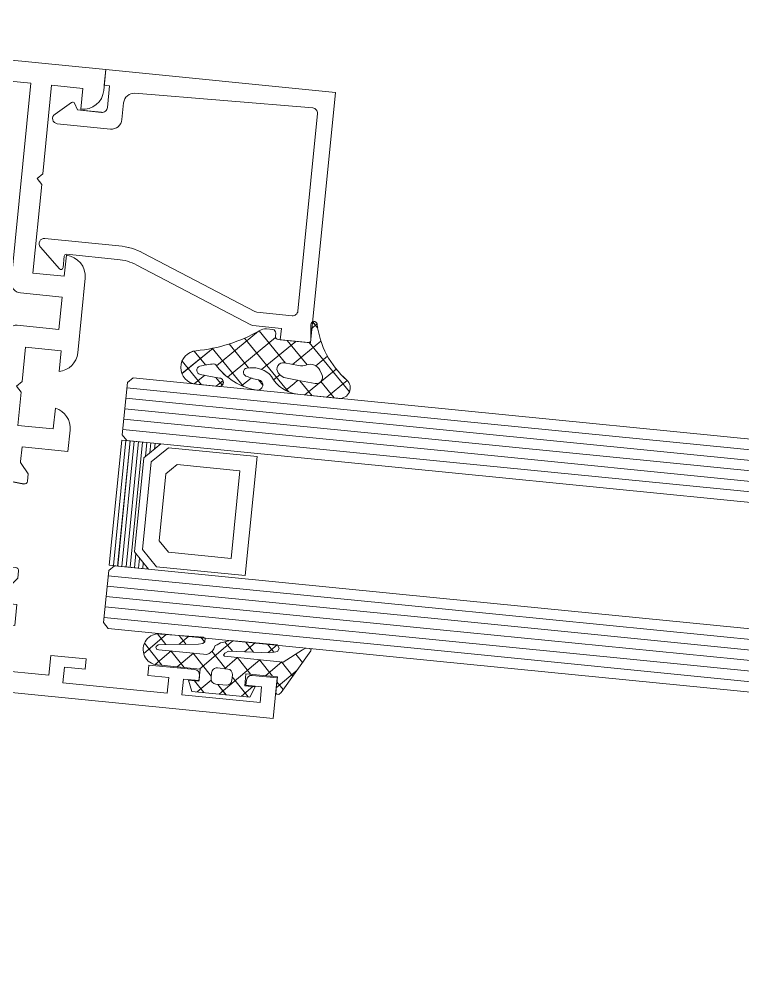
# Model space of a CAD drawing. Header units: millimetres. Extents: x 26282 to 30760, y 1404 to 4574.
# Drawn here: x 29868.2 to 29875.1, y 3433.2 to 3442.37 of the extents above; entities that cross this region are included whole.
import ezdxf

# ---------------------------------------------------------------- set-up
doc = ezdxf.new("R2010")
doc.units = ezdxf.units.MM
doc.header["$LTSCALE"] = 0.25
doc.layers.add('AB-DUV', color=4, linetype='Continuous', lineweight=50)
doc.layers.add('DOĞRAMA', color=30, linetype='Continuous', lineweight=20)

# ---------------------------------------------------------------- blocks, each defined once
blk = doc.blocks.new('CHD60E27', base_point=(-138.6, 7.85))
at = {"color": 1, "linetype": 'Continuous'}
for p, q in [((-80.6, 56.35), (-78.6, 56.35)), ((-115.729976, 50.516652), (-114.729976, 49.516652)), ((-115.729976, 50.516652), (-114.729976, 49.516652)), ((-78.6, 29.85), (-80.6, 29.85)), ((-137.2, 16.75), (-135.7, 16.75)), ((-135.7, 16.75), (-135.7, 15.25))]:
    blk.add_line(p, q, dxfattribs=at)
at = {"color": 40, "linetype": 'Continuous'}
for points in [[(-138.6, 7.85), (-138.6, 78.35), (-134.7, 78.35), (-134.7, 75.95, -0.414213), (-135.199999, 75.45), (-135.7, 75.45), (-135.7, 76.95), (-137.2, 76.95), (-137.2, 69.45), (-135.7, 69.45), (-135.7, 70.95), (-135.2, 70.95, -0.414213), (-134.699999, 70.45), (-134.7, 66.05), (-135.7, 66.05), (-135.7, 68.05), (-137.2, 68.05), (-137.2, 58.05), (-135.7, 58.05), (-135.7, 60.05), (-134.7, 60.05), (-134.7, 56.65), (-136.6, 56.65), (-136.6, 51.35), (-134.4, 51.35), (-132.2, 51.35), (-132.2, 52.95), (-130.2, 52.95), (-130.2, 51.95), (-128.790992, 51.95, 0.176327), (-128.630295, 52.008489), (-127.7, 52.789099), (-127, 52.789099, -0.43976), (-126.701142, 52.462953), (-126.911671, 50.056591, -0.176327), (-126.983943, 49.901604), (-127.323223, 49.562323, -0.577351), (-127.741481, 49.674394), (-127.772347, 49.789587, 0.267949), (-127.949124, 49.966363), (-129.9, 50.489099), (-130.1, 50.489099, 0.842899), (-130.2, 49.906257), (-130.2, 45.839099, 0.414213), (-129.949998, 45.589099), (-129.628806, 45.589099, 0.137838), (-129.498553, 45.625711), (-127.980252, 46.552487, -0.585341), (-127.6, 46.339099), (-127.6, 45.002615, -0.261351), (-128.07899, 44.149065), (-129.797634, 43.1), (-128.07899, 42.050935, -0.261351), (-127.6, 41.197385), (-127.6, 39.8609, -0.585341), (-127.980252, 39.647512), (-129.498554, 40.574288, 0.137838), (-129.628807, 40.6109), (-129.95, 40.6109, 0.414213), (-130.199999, 40.360899), (-130.2, 36.293743, 0.842899), (-130.1, 35.710901), (-129.9, 35.7109), (-127.949123, 36.233636, 0.267949), (-127.772347, 36.410413), (-127.741481, 36.525605, -0.577351), (-127.323223, 36.637676), (-126.983943, 36.298396, -0.176327), (-126.911671, 36.143409), (-126.701141, 33.737047, -0.43976), (-127, 33.4109), (-127.7, 33.4109), (-128.630295, 34.191511, 0.176327), (-128.790992, 34.25), (-130.2, 34.25), (-130.2, 33.25), (-132.2, 33.25), (-132.2, 34.85), (-136.6, 34.85), (-136.6, 29.55), (-134.7, 29.55), (-134.7, 26.15), (-135.7, 26.15), (-135.7, 28.15), (-137.2, 28.15), (-137.2, 18.15), (-135.7, 18.15), (-135.7, 20.15), (-134.7, 20.15), (-134.7, 15.75, -0.414213), (-135.199999, 15.25), (-135.7, 15.25), (-135.7, 16.75), (-137.2, 16.75), (-137.2, 9.25), (-135.7, 9.25), (-135.7, 10.75), (-135.2, 10.75, -0.414213), (-134.699999, 10.25), (-134.7, 7.85), (-138.6, 7.85)], [(-78.6, 56.35), (-78.6, 29.85), (-79.6, 29.85), (-80.6, 29.85, -0.414213), (-82.599999, 31.85), (-80.6, 31.85), (-80.6, 34.85), (-89.1, 34.85), (-89.6, 35.35), (-90.1, 34.85), (-98.6, 34.85), (-98.6, 31.85), (-96.6, 31.85, -0.414213), (-98.599999, 29.85), (-105.740408, 29.85, -0.356298), (-107.699999, 31.450001), (-105.7, 31.45), (-105.7, 34.85), (-109, 34.85), (-109.5, 35.35), (-110, 34.85), (-113.2, 34.85), (-113.2, 31.45), (-111.2, 31.45, -0.356298), (-113.159592, 29.85), (-115.2, 29.85), (-115.2, 34.25), (-116.609007, 34.25, 0.176327), (-116.769704, 34.191511), (-117.7, 33.4109), (-118.4, 33.4109, -0.43976), (-118.698859, 33.737047), (-118.488329, 36.143409, -0.176327), (-118.416057, 36.298397), (-118.076776, 36.637677, -0.577351), (-117.658519, 36.525604), (-117.627652, 36.410413, 0.267949), (-117.450876, 36.233636), (-115.5, 35.7109), (-115.3, 35.7109, 0.842899), (-115.2, 36.293744), (-115.2, 40.3609, 0.414213), (-115.45, 40.6109), (-115.771193, 40.6109, 0.137838), (-115.901446, 40.574288), (-117.419747, 39.647512, -0.585341), (-117.799999, 39.8609), (-117.8, 41.197384, -0.261351), (-117.32101, 42.050935), (-115.602366, 43.1), (-117.321009, 44.149064, -0.261351), (-117.8, 45.002615), (-117.8, 46.339099, -0.585341), (-117.419747, 46.552488), (-115.901445, 45.625712, 0.137838), (-115.771193, 45.5891), (-115.45, 45.589099, 0.414213), (-115.199999, 45.8391), (-115.2, 49.906257, 0.842899), (-115.3, 50.489099), (-115.5, 50.489099), (-117.450876, 49.966364, 0.267949), (-117.627653, 49.789587), (-117.658518, 49.674395, -0.577351), (-118.076776, 49.562322), (-118.416057, 49.901603, -0.176327), (-118.488329, 50.056591), (-118.698858, 52.462953, -0.43976), (-118.4, 52.789099), (-117.7, 52.789099), (-116.769704, 52.008489, 0.176327), (-116.609007, 51.95), (-115.2, 51.95), (-115.2, 56.35), (-113.159591, 56.35, -0.356297), (-111.199999, 54.75), (-113.2, 54.75), (-113.2, 51.35), (-110, 51.35), (-109.5, 50.85), (-109, 51.35), (-105.7, 51.35), (-105.7, 54.75), (-107.7, 54.75, -0.356297), (-105.740408, 56.35), (-98.6, 56.35, -0.414213), (-96.599999, 54.350001), (-98.6, 54.35), (-98.6, 51.35), (-90.1, 51.35), (-89.6, 50.85), (-89.1, 51.35), (-80.6, 51.35), (-80.6, 54.35), (-82.6, 54.35, -0.414213), (-80.6, 56.35), (-78.6, 56.35)], [(-80.6, 43.1), (-80.6, 49.35), (-99.6, 49.35, -0.414213), (-100.6, 50.35), (-100.6, 54.35), (-103.7, 54.35), (-103.7, 50.35, -0.414213), (-104.699999, 49.350001), (-113.2, 49.35), (-113.2, 36.85), (-104.7, 36.85, -0.414213), (-103.699999, 35.850001), (-103.7, 31.85), (-100.6, 31.85), (-100.6, 35.85, -0.414213), (-99.6, 36.85), (-80.6, 36.85), (-80.6, 43.1)]]:
    blk.add_lwpolyline(points, format="xyb", close=True, dxfattribs=at)
at = {"color": 4, "linetype": 'Continuous'}
for points in [[(-130.210348, 45.762166), (-128.497348, 46.762166), (-122.710348, 46.762166), (-116.923348, 46.762166), (-115.210348, 45.762166), (-115.210348, 50.362166), (-116.910348, 49.362166), (-122.710348, 49.362166), (-128.510348, 49.362166), (-130.210348, 50.362166), (-130.210348, 45.762166)], [(-128.497348, 39.437833), (-130.210348, 40.437833), (-130.210348, 35.837833), (-128.510348, 36.837833), (-122.710348, 36.837833), (-116.910348, 36.837833), (-115.210348, 35.837833), (-115.210348, 40.437833), (-116.923348, 39.437833), (-122.710348, 39.437833), (-128.497348, 39.437833)]]:
    blk.add_lwpolyline(points, close=True, dxfattribs=at)
at = {"color": 40, "linetype": 'Continuous'}
blk.add_lwpolyline([(-134.4, 49.35), (-136.6, 49.35), (-136.6, 36.85), (-132.2, 36.85), (-132.2, 49.35), (-134.4, 49.35)], close=True, dxfattribs=at)
blk = doc.blocks.new('CHD10-3111', base_point=(3855.389827, -8975.811796))
at = {"color": 40, "linetype": 'Continuous'}
blk.add_lwpolyline([(3855.389827, -8949.111796), (3879.389827, -8949.111796), (3879.389827, -8971.111796), (3877.889827, -8971.111796), (3877.889827, -8970.611796), (3875.789827, -8970.611796, 0.414276), (3875.289827, -8971.111902), (3875.289827, -8973.411796), (3875.891113, -8973.764938, -0.44986), (3875.948899, -8974.058621), (3874.687602, -8975.51474, -0.717959), (3873.789827, -8975.211796), (3873.789827, -8970.111796, -0.414242), (3874.789923, -8969.111796), (3876.40713, -8969.111796, 0.409111), (3877.406977, -8968.129248), (3877.703866, -8951.120522, 0.419335), (3877.203942, -8950.611796), (3858.289827, -8950.611796, 0.414214), (3857.789827, -8951.111796), (3857.789827, -8954.510299, 0.096347), (3857.826278, -8954.697709), (3862.331086, -8965.847499, -0.096289), (3862.789827, -8968.20752), (3862.789827, -8975.311796, -0.679855), (3861.925103, -8975.653814), (3860.044019, -8973.648631, -0.65679), (3860.189935, -8973.311796), (3861.289827, -8973.311796, 0.414214), (3861.489827, -8973.111796), (3861.489827, -8968.20752, 0.096295), (3861.125704, -8966.334383), (3856.526235, -8954.950297, -0.096289), (3856.489827, -8954.762994), (3856.489827, -8952.011796), (3855.389827, -8952.011796), (3855.389827, -8949.111796)], format="xyb", close=True, dxfattribs=at)
blk = doc.blocks.new('CHDMN-201', base_point=(29.944199, -19.992072))
at = {"color": 1, "linetype": 'Continuous'}
for p, q in [((24.944196, -17.917709), (26.712382, -16.149524)), ((25.670623, -15.827906), (29.959082, -20.116364)), ((24.944196, -17.222799), (26.363237, -18.64184)), ((24.944198, -20.039028), (27.683935, -17.299291)), ((27.817864, -19.286682), (28.843558, -18.260988)), ((27.730494, -21.495372), (30.203718, -19.022148)), ((24.944197, -19.344121), (26.23548, -20.635403)), ((27.826231, -20.104834), (29.944199, -22.222802)), ((31.257696, -20.089491), (31.80016, -19.547027)), ((31.416762, -19.452725), (31.950423, -19.986385)), ((25.940862, -21.163684), (26.275067, -20.829479)), ((26.23548, -20.635403), (26.260255, -20.660179)), ((25.079548, -21.600792), (25.475995, -21.997239)), ((25.189997, -21.91455), (25.940862, -21.163684)), ((25.475995, -21.997239), (29.768513, -26.289757)), ((26.954462, -24.392725), (29.944199, -21.402988)), ((26.075074, -23.150793), (26.624114, -22.601753)), ((27.79138, -22.191304), (30.58826, -24.988183)), ((25.916779, -27.551729), (30.108752, -23.359755)), ((25.477814, -24.120378), (25.941592, -24.584156)), ((25.232281, -26.114906), (26.046166, -25.301021)), ((26.882093, -28.707735), (30.556963, -25.032865)), ((26.991686, -25.63425), (29.066899, -27.709463)), ((25.178841, -25.942725), (28.496854, -29.260739)), ((24.944199, -28.524309), (25.530435, -27.938072)), ((25.094432, -27.979636), (25.776541, -28.661746)), ((25.810575, -31.900573), (28.517647, -29.193501)), ((24.944199, -29.950724), (27.004506, -32.011031)), ((24.952122, -30.637706), (25.869183, -29.720645)), ((26.861353, -29.746558), (28.07121, -30.956415))]:
    blk.add_line(p, q, dxfattribs=at)
for points in [[(26.390301, -23.393758, -0.11997), (25.342637, -22.236365, -0.11997), (24.944199, -20.726926), (24.944195, -16.789779, -0.730107), (26.758647, -16.209518, 0.185935), (31.810746, -19.549362, -0.858634), (31.670288, -20.125588), (30.144199, -19.992072, 0.414214), (29.944199, -20.192072), (29.944199, -23.09206, 0.414226), (30.244199, -23.392072), (30.544174, -23.392072, -0.414238), (30.844199, -23.692072), (30.844199, -24.310458, -0.167691), (30.631375, -24.927186, 0.106409), (28.114271, -30.786691, -0.907546), (24.944199, -30.478675), (24.944199, -28.292072, -1), (25.744199, -28.292072), (25.908447, -30.169443, 0.790151), (26.678457, -30.282816, 0.061795), (27.025941, -28.955975, 0.24686), (26.961879, -28.781202, -0.192553), (24.944199, -24.656358, -1), (25.941426, -24.581945, 0.061004), (26.187228, -25.817745, 0.744986), (26.953471, -25.796309, 0.211789), (26.613432, -23.622255, 0.100818), (26.390301, -23.393758)], [(26.255022, -20.600362), (26.380094, -22.029945, 0.17342), (26.661249, -22.641873, 0.008526), (26.786952, -22.766133, 0.691738), (27.799141, -22.280005), (27.680588, -20.924941, -0.129672), (27.819183, -20.120619, 0.375997), (27.441422, -18.85823), (27.046771, -18.610379, 0.619603), (26.12995, -19.17078), (26.255022, -20.600362)]]:
    blk.add_lwpolyline(points, format="xyb", close=True, dxfattribs=at)
blk = doc.blocks.new('*U59')
at = {"color": 4, "linetype": 'Continuous'}
for p, q in [((598.494385, 76), (598.494385, 64)), ((598.894385, 76), (598.894385, 64)), ((599.294385, 76), (599.294385, 64)), ((599.694385, 76), (599.694385, 64)), ((600.094385, 76), (600.094385, 64)), ((600.494385, 76), (600.494385, 64)), ((600.894385, 76), (600.894385, 74.65)), ((601.294385, 76), (601.294385, 75.05)), ((601.694385, 76), (601.694385, 75.45)), ((602.094385, 76), (602.094385, 75.85)), ((600.894385, 65.35), (600.894385, 64)), ((601.294385, 64.95), (601.294385, 64)), ((601.694385, 64.55), (601.694385, 64)), ((602.094385, 64.15), (602.094385, 64))]:
    blk.add_line(p, q, dxfattribs=at)
blk = doc.blocks.new('CHD40D02')
at = {"color": 1, "linetype": 'Continuous'}
for p, q in [((-1.012226, 0), (0.801576, 1.813802)), ((1.534377, 2.251105), (2.247288, 1.538194)), ((0.205857, 1.458304), (1.4, 0.264161)), ((-1.122662, 0.665503), (-0.457159, 0)), ((0, -1.109094), (1.4, 0.290906)), ((0, -0.457159), (1.4, -1.857159)), ((2.135987, -1.094428), (2.921622, -0.308793)), ((2.222769, -0.558608), (2.917076, -1.252915)), ((-2.117144, -5.347558), (1.4, -1.830414)), ((-2.117144, -3.226238), (-1.117144, -2.226238)), ((-2.117144, -2.582656), (-0.421916, -4.277884)), ((0, -2.578479), (1.4, -3.978479)), ((2.000247, -3.351488), (2.91136, -2.440375)), ((2.050967, -2.508126), (2.906913, -3.364072)), ((0.262508, -5.089227), (1.4, -3.951735)), ((-2.117144, -4.703976), (-1.237492, -5.583628)), ((0.262508, -4.962308), (1.066416, -5.766216)), ((1.930627, -4.509107), (2.59883, -5.177309)), ((2.106571, -5.366485), (2.901098, -4.571957)), ((2.59883, -5.177309), (2.73038, -5.30886)), ((0, -7.473055), (2.106571, -5.366485)), ((1.066416, -5.766216), (1.7501, -6.4499)), ((-2.117144, -7.468879), (-0.899257, -6.250992)), ((-2.117144, -6.825296), (-1.117144, -7.825296)), ((-0.543237, -6.277883), (1.4, -8.22112)), ((2.53001, -7.22981), (2.953639, -7.653438)), ((0, -9.594375), (1.4, -8.194375)), ((2.065011, -9.650685), (2.925923, -8.789773)), ((0, -8.942441), (1.4, -10.34244)), ((2.137826, -8.958946), (2.903131, -9.724251)), ((0.005596, -11.710099), (1.4, -10.315696)), ((0.000001, -11.063761), (1.86654, -12.930301)), ((0.929001, -12.908016), (2.87289, -10.964126)), ((1.935795, -10.878236), (2.844412, -11.786853))]:
    blk.add_line(p, q, dxfattribs=at)
at = {"color": 7, "linetype": 'Continuous'}
blk.add_line((2.921685, -0.29561), (2.817805, -0.199647), dxfattribs=at)
at = {"color": 1, "linetype": 'Continuous'}
for points in [[(2.921685, -0.29561), (2.9, -4.8), (2.8, -5.1), (2.7, -5.4), (2.6, -5.7), (2.4, -6), (2.3, -6.2), (2, -6.3), (1.8, -6.4), (1.6, -6.6), (1.5, -6.7), (1.4, -6.9), (1.4, -11.5), (1.4, -11.7), (1.6, -11.8), (1.65982, -11.8), (1.85982, -11.6), (2.25982, -7.8), (2.35982, -7.4), (2.55982, -7.2), (2.85982, -7.2), (2.95982, -7.4), (2.85982, -11.5, -1.047986), (0.000001, -11.499982), (0, -7.412301), (-1.117144, -7.412301), (-1.117144, -8.412301), (-2.117144, -7.977518), (-2.117144, -2.406848), (-1.117144, -2.015544), (-1.117144, -3.015544), (0, -3.015544), (0, 0), (-1.5, 0), (-1.6, 0.1), (-1.6, 0.3), (-1.4, 0.5), (2.700478, 2.946982), (2.800478, 2.946982), (2.900478, 2.746982), (2.900478, 2.446982), (2.700478, 2.146982), (1.4, 0.4), (1.4, -5.2), (1.5, -5.3), (1.7, -5.2), (1.907825, -4.888262), (2.146067, -0.926812), (2.230152, -0.523166), (2.318197, -0.219443), (2.614003, -0.107644), (2.817805, -0.199647), (2.921685, -0.29561)], [(0.116062, -6.131436, 0.198912), (0.262508, -5.777883), (0.262508, -4.777884, 0.414213), (-0.237492, -4.277884), (-0.737492, -4.277884, 0.414213), (-1.237492, -4.777883), (-1.237492, -5.777884, 0.414213), (-0.737492, -6.277883), (-0.237491, -6.277883, 0.198912), (0.116062, -6.131436)]]:
    blk.add_lwpolyline(points, format="xyb", close=True, dxfattribs=at)
blk = doc.blocks.new('A$C3DEF5641')
at = {"layer": 'DOĞRAMA', "color": 163, "linetype": 'Continuous'}
for p, q in [((477.083, 82.924), (476.583, 82.424)), ((477.083, 82.924), (508.583, 82.924)), ((817.833, 82.924), (508.583, 82.924)), ((476.583, 82.424), (476.583, 77.424)), ((476.583, 81.924), (508.583, 81.924)), ((817.833, 81.924), (508.583, 81.924)), ((476.583, 80.924), (508.583, 80.924)), ((817.833, 80.924), (508.583, 80.924)), ((476.583, 79.924), (508.583, 79.924)), ((817.833, 79.924), (508.583, 79.924)), ((476.583, 78.924), (508.583, 78.924)), ((817.833, 78.924), (508.583, 78.924)), ((476.583, 77.924), (508.583, 77.924)), ((476.583, 77.424), (477.083, 76.924)), ((817.833, 77.924), (508.583, 77.924)), ((477.083, 76.924), (508.583, 76.924)), ((481.083, 76.624), (479.583, 75.124)), ((489.583, 76.624), (481.083, 76.624)), ((489.583, 65.224), (489.583, 76.624)), ((817.833, 76.924), (508.583, 76.924)), ((479.583, 75.124), (479.583, 66.724)), ((482.083, 75.124), (481.083, 74.124)), ((488.083, 75.124), (482.083, 75.124)), ((488.083, 66.724), (488.083, 75.124)), ((481.083, 74.124), (481.083, 67.724)), ((481.083, 67.724), (482.083, 66.724)), ((479.583, 66.724), (481.083, 65.224)), ((482.083, 66.724), (488.083, 66.724)), ((481.083, 65.224), (489.583, 65.224)), ((477.083, 64.924), (476.583, 64.424)), ((476.583, 64.424), (476.583, 59.424)), ((477.083, 64.924), (508.583, 64.924)), ((817.833, 64.924), (508.583, 64.924)), ((476.583, 63.924), (508.583, 63.924)), ((817.833, 63.924), (508.583, 63.924)), ((476.583, 62.924), (508.583, 62.924)), ((817.833, 62.924), (508.583, 62.924)), ((476.583, 61.924), (508.583, 61.924)), ((817.833, 61.924), (508.583, 61.924)), ((476.583, 60.924), (508.583, 60.924)), ((817.833, 60.924), (508.583, 60.924)), ((476.583, 59.924), (508.583, 59.924)), ((817.833, 59.924), (508.583, 59.924)), ((476.583, 59.424), (477.083, 58.924)), ((477.083, 58.924), (508.583, 58.924)), ((817.833, 58.924), (508.583, 58.924))]:
    blk.add_line(p, q, dxfattribs=at)
blk.add_lwpolyline([(476.583, 76.924), (480.333, 76.924), (478.833, 75.424), (478.833, 66.424), (480.333, 64.924), (476.583, 64.924), (476.583, 76.924)], close=True, dxfattribs=at)
at = {"layer": 'DOĞRAMA', "color": 163, "rotation": 270}
for name, p, xscale in [('CHD60E27', (423.083, 51.924), -1), ('CHD10-3111', (466.883, 87.924), -1), ('CHDMN-201', (493.583, 87.924), -1), ('CHD40D02', (493.583, 55.924), -1.034312)]:
    blk.add_blockref(name, p, dxfattribs=dict(at, xscale=xscale))
at = {"layer": 'DOĞRAMA', "color": 163}
blk.add_blockref('*U59', (-121.911, 0.924), dxfattribs=at)
blk = doc.blocks.new('A$C187D15ED')
at = {"layer": 'DOĞRAMA', "color": 163, "xscale": 0.1, "yscale": 0.1, "zscale": 0.1, "rotation": 354.3252718319504}
blk.add_blockref('A$C3DEF5641', (10250.5656, 3230.3914, 134.2241), dxfattribs=at)

msp = doc.modelspace()

# ---------------------------------------------------------------- block references
at = {"layer": 'AB-DUV', "ltscale": 100}
msp.add_blockref('A$C187D15ED', (19570.4239, 205.0275, 5.1264), dxfattribs=at)

# ---------------------------------------------------------------- next in the draw order: linework, layer by layer
at = {"layer": 'DOĞRAMA', "color": 1, "linetype": 'Continuous'}
for p, q in [((29869.0037, 3441.6944, 139.3505), (29869.0234, 3441.8934, 139.3505)), ((29871.0436, 3439.4288, 139.3505), (29870.9958, 3439.4872, 139.3505)), ((29870.0778, 3439.0691, 139.3505), (29870.4798, 3439.3984, 139.3505)), ((29870.7352, 3439.0951, 139.3505), (29870.4846, 3439.4011, 139.3505)), ((29870.9786, 3439.4193, 139.3505), (29871.038, 3439.4679, 139.3505)), ((29870.1833, 3438.9616, 139.3505), (29870.6419, 3439.3373, 139.3505)), ((29870.7316, 3438.8628, 139.3505), (29870.3469, 3439.3324, 139.3505)), ((29870.9432, 3439.078, 139.3505), (29870.7534, 3439.3097, 139.3505)), ((29870.8039, 3439.0822, 139.3505), (29871.0744, 3439.3038, 139.3505)), ((29869.7495, 3438.994, 139.3505), (29870.0456, 3439.2366, 139.3505)), ((29870.3361, 3438.8722, 139.3505), (29870.0387, 3439.2352, 139.3505)), ((29870.3847, 3439.0496, 139.3505), (29870.1987, 3439.2766, 139.3505)), ((29870.5079, 3439.0336, 139.3505), (29870.8349, 3439.3016, 139.3505)), ((29871.3475, 3438.8212, 139.3505), (29870.9631, 3439.2903, 139.3505)), ((29869.9742, 3439.0773, 139.3505), (29869.8658, 3439.2096, 139.3505)), ((29871.0245, 3439.069, 139.3505), (29871.1367, 3439.161, 139.3505)), ((29869.9349, 3438.8885, 139.3505), (29869.7503, 3439.1139, 139.3505)), ((29870.9212, 3438.7905, 139.3505), (29871.221, 3439.0361, 139.3505)), ((29869.8666, 3438.8961, 139.3505), (29869.967, 3438.9783, 139.3505)), ((29870.1326, 3438.884, 139.3505), (29870.0714, 3438.9586, 139.3505)), ((29870.3195, 3438.8793, 139.3505), (29870.4085, 3438.9522, 139.3505)), ((29870.6228, 3438.9338, 139.3505), (29870.6828, 3438.983, 139.3505)), ((29870.0769, 3438.8744, 139.3505), (29870.141, 3438.927, 139.3505)), ((29870.5204, 3438.884, 139.3505), (29870.4788, 3438.9347, 139.3505)), ((29870.7672, 3438.8194, 139.3505), (29870.7316, 3438.8628, 139.3505)), ((29870.737, 3438.8335, 139.3505), (29870.8192, 3438.9008, 139.3505)), ((29870.8192, 3438.9008, 139.3505), (29870.8557, 3438.9308, 139.3505)), ((29870.8747, 3438.9249, 139.3505), (29870.8724, 3438.9276, 139.3505)), ((29870.9904, 3438.7836, 139.3505), (29870.8747, 3438.9249, 139.3505)), ((29871.2015, 3438.7627, 139.3505), (29871.0743, 3438.9179, 139.3505)), ((29871.1323, 3438.7695, 139.3505), (29871.3258, 3438.928, 139.3505)), ((29869.384, 3436.3265, 139.3505), (29869.5973, 3436.5074, 139.3505)), ((29869.5962, 3436.4101, 139.3505), (29869.5151, 3436.5126, 139.3505)), ((29869.9528, 3436.4811, 139.3505), (29869.5438, 3436.5113, 139.3505)), ((29869.7197, 3436.4112, 139.3505), (29869.8142, 3436.4913, 139.3505)), ((29869.7893, 3436.4119, 139.3505), (29869.721, 3436.4982, 139.3505)), ((29869.9654, 3436.4352, 139.3505), (29869.9275, 3436.483, 139.3505)), ((29869.9717, 3436.4688, 139.3505), (29869.9528, 3436.4811, 139.3505)), ((29869.9686, 3436.4379, 139.3505), (29869.9717, 3436.4688, 139.3505)), ((29869.558, 3436.2127, 139.3505), (29869.3913, 3436.4233, 139.3505)), ((29869.5011, 3436.3846, 139.3505), (29869.5017, 3436.3908, 139.3505)), ((29869.509, 3436.3631, 139.3505), (29869.5011, 3436.3846, 139.3505)), ((29869.5017, 3436.3908, 139.3505), (29869.5236, 3436.4094, 139.3505)), ((29869.5236, 3436.4094, 139.3505), (29869.9059, 3436.413, 139.3505)), ((29869.9059, 3436.413, 139.3505), (29869.9467, 3436.4193, 139.3505)), ((29869.9153, 3436.1772, 139.3505), (29870.1465, 3436.3732, 139.3505)), ((29869.9467, 3436.4193, 139.3505), (29869.9686, 3436.4379, 139.3505)), ((29870.0525, 3436.3714, 139.3505), (29870.0405, 3436.3518, 139.3505)), ((29870.0655, 3436.4013, 139.3505), (29870.0525, 3436.3714, 139.3505)), ((29870.0864, 3436.4096, 139.3505), (29870.0655, 3436.4013, 139.3505)), ((29870.1183, 3436.4272, 139.3505), (29870.0864, 3436.4096, 139.3505)), ((29870.1492, 3436.4346, 139.3505), (29870.1183, 3436.4272, 139.3505)), ((29870.1465, 3436.3732, 139.3505), (29870.2336, 3436.4471, 139.3505)), ((29870.1801, 3436.4419, 139.3505), (29870.1492, 3436.4346, 139.3505)), ((29870.1703, 3436.422, 139.3505), (29870.1586, 3436.4368, 139.3505)), ((29870.23, 3436.3466, 139.3505), (29870.1703, 3436.422, 139.3505)), ((29870.2109, 3436.4492, 139.3505), (29870.1801, 3436.4419, 139.3505)), ((29870.6594, 3436.4069, 139.3505), (29870.2109, 3436.4492, 139.3505)), ((29870.3459, 3436.3423, 139.3505), (29870.4459, 3436.4271, 139.3505)), ((29870.4303, 3436.3392, 139.3505), (29870.3539, 3436.4357, 139.3505)), ((29870.6261, 3436.3376, 139.3505), (29870.5641, 3436.4159, 139.3505)), ((29870.5719, 3436.3339, 139.3505), (29870.6581, 3436.407, 139.3505)), ((29870.6679, 3436.3953, 139.3505), (29870.6594, 3436.4069, 139.3505)), ((29870.6608, 3436.3441, 139.3505), (29870.675, 3436.3734, 139.3505)), ((29870.675, 3436.3734, 139.3505), (29870.6679, 3436.3953, 139.3505)), ((29870.9321, 3436.3776, 139.3505), (29870.9002, 3436.36, 139.3505)), ((29870.9619, 3436.3746, 139.3505), (29870.9321, 3436.3776, 139.3505)), ((29870.9808, 3436.3624, 139.3505), (29870.9619, 3436.3746, 139.3505)), ((29869.4937, 3436.2196, 139.3505), (29869.6467, 3436.3494, 139.3505)), ((29869.5289, 3436.3611, 139.3505), (29869.509, 3436.3631, 139.3505)), ((29869.9866, 3436.3156, 139.3505), (29869.5289, 3436.3611, 139.3505)), ((29869.7691, 3436.1917, 139.3505), (29869.6441, 3436.3496, 139.3505)), ((29869.7042, 3436.1982, 139.3505), (29869.8578, 3436.3284, 139.3505)), ((29870.0287, 3436.1094, 139.3505), (29869.8552, 3436.3287, 139.3505)), ((29870.0076, 3436.3239, 139.3505), (29869.9866, 3436.3156, 139.3505)), ((29870.0185, 3436.3332, 139.3505), (29870.0076, 3436.3239, 139.3505)), ((29870.0405, 3436.3518, 139.3505), (29870.0185, 3436.3332, 139.3505)), ((29870.096, 3436.2701, 139.3505), (29870.035, 3436.3472, 139.3505)), ((29870.1469, 3436.3101, 139.3505), (29870.1589, 3436.3297, 139.3505)), ((29870.1558, 3436.2988, 139.3505), (29870.1469, 3436.3101, 139.3505)), ((29870.1552, 3436.1806, 139.3505), (29870.28, 3436.2865, 139.3505)), ((29870.7131, 3436.2434, 139.3505), (29870.1558, 3436.2988, 139.3505)), ((29870.1589, 3436.3297, 139.3505), (29870.192, 3436.348, 139.3505)), ((29870.192, 3436.348, 139.3505), (29870.5887, 3436.3333, 139.3505)), ((29870.4023, 3436.1288, 139.3505), (29870.2774, 3436.2867, 139.3505)), ((29870.5887, 3436.3333, 139.3505), (29870.6297, 3436.338, 139.3505)), ((29870.6297, 3436.338, 139.3505), (29870.6608, 3436.3441, 139.3505)), ((29870.6944, 3435.9542, 139.3505), (29870.9798, 3436.3521, 139.3505)), ((29870.9002, 3436.36, 139.3505), (29870.7131, 3436.2434, 139.3505)), ((29870.8986, 3436.2389, 139.3505), (29870.835, 3436.3194, 139.3505)), ((29870.9798, 3436.3521, 139.3505), (29870.9808, 3436.3624, 139.3505)), ((29869.5146, 3436.217, 139.3505), (29869.9213, 3436.1766, 139.3505)), ((29870.0867, 3436.1874, 139.3505), (29870.1862, 3436.1775, 139.3505)), ((29870.1678, 3436.1794, 139.3505), (29870.096, 3436.2701, 139.3505)), ((29870.1051, 3435.9383, 139.3505), (29870.4911, 3436.2655, 139.3505)), ((29870.6134, 3436.1078, 139.3505), (29870.4884, 3436.2657, 139.3505)), ((29870.5486, 3436.1142, 139.3505), (29870.7022, 3436.2445, 139.3505)), ((29870.8062, 3436.11, 139.3505), (29870.6995, 3436.2448, 139.3505)), ((29869.9213, 3436.1766, 139.3505), (29869.9099, 3436.0616, 139.3505)), ((29870.0267, 3436.0895, 139.3505), (29870.0318, 3436.1409, 139.3505)), ((29870.2308, 3436.1211, 139.3505), (29870.2257, 3436.0697, 139.3505)), ((29870.3803, 3435.9109, 139.3505), (29870.2289, 3436.1022, 139.3505)), ((29870.3474, 3436.0181, 139.3505), (29870.3589, 3436.1331, 139.3505)), ((29870.3589, 3436.1331, 139.3505), (29870.6589, 3436.1033, 139.3505)), ((29870.6589, 3436.1033, 139.3505), (29870.6436, 3435.9489, 139.3505)), ((29870.6486, 3435.9991, 139.3505), (29870.8476, 3436.1678, 139.3505)), ((29869.9099, 3436.0616, 139.3505), (29869.8104, 3436.0715, 139.3505)), ((29869.8104, 3436.0715, 139.3505), (29869.8434, 3435.9643, 139.3505)), ((29869.9581, 3435.9529, 139.3505), (29869.8688, 3436.0657, 139.3505)), ((29869.894, 3435.9592, 139.3505), (29870.0277, 3436.0725, 139.3505)), ((29870.1708, 3436.0232, 139.3505), (29870.0713, 3436.033, 139.3505)), ((29870.1692, 3435.9319, 139.3505), (29870.0906, 3436.0311, 139.3505)), ((29870.3162, 3435.9173, 139.3505), (29870.426, 3436.0103, 139.3505)), ((29870.4469, 3436.0082, 139.3505), (29870.3474, 3436.0181, 139.3505)), ((29870.3978, 3435.9092, 139.3505), (29870.4469, 3436.0082, 139.3505)), ((29870.7137, 3435.9812, 139.3505), (29870.6543, 3436.0562, 139.3505)), ((29869.8434, 3435.9643, 139.3505), (29870.3978, 3435.9092, 139.3505)), ((29870.6436, 3435.9489, 139.3505), (29870.6525, 3435.9376, 139.3505)), ((29870.6525, 3435.9376, 139.3505), (29870.6724, 3435.9356, 139.3505)), ((29870.6724, 3435.9356, 139.3505), (29870.6944, 3435.9542, 139.3505))]:
    msp.add_line(p, q, dxfattribs=at)
at = {"layer": 'DOĞRAMA', "color": 163, "linetype": 'Continuous'}
for p, q in [((29869.284, 3438.9532, 139.3505), (29869.2293, 3438.9084, 139.3505)), ((29869.284, 3438.9532, 139.3505), (29872.4186, 3438.6417, 139.3505)), ((29869.2293, 3438.9084, 139.3505), (29869.1799, 3438.4108, 139.3505)), ((29869.2244, 3438.8586, 139.3505), (29872.4087, 3438.5422, 139.3505)), ((29869.2145, 3438.7591, 139.3505), (29872.3988, 3438.4427, 139.3505)), ((29869.2046, 3438.6596, 139.3505), (29872.3889, 3438.3432, 139.3505)), ((29903.192, 3435.5838, 139.3505), (29872.4186, 3438.6417, 139.3505)), ((29869.1947, 3438.5601, 139.3505), (29872.379, 3438.2437, 139.3505)), ((29903.1821, 3435.4843, 139.3505), (29872.4087, 3438.5422, 139.3505)), ((29869.1799, 3438.4108, 139.3505), (29869.2247, 3438.3561, 139.3505)), ((29869.1848, 3438.4606, 139.3505), (29872.3691, 3438.1442, 139.3505)), ((29903.1722, 3435.3848, 139.3505), (29872.3988, 3438.4427, 139.3505)), ((29869.2247, 3438.3561, 139.3505), (29872.3592, 3438.0447, 139.3505)), ((29903.1623, 3435.2853, 139.3505), (29872.3889, 3438.3432, 139.3505)), ((29869.6197, 3438.2867, 139.3505), (29869.4556, 3438.1523, 139.3505)), ((29870.4656, 3438.2027, 139.3505), (29869.6197, 3438.2867, 139.3505)), ((29870.3528, 3437.0683, 139.3505), (29870.4656, 3438.2027, 139.3505)), ((29903.1525, 3435.1858, 139.3505), (29872.379, 3438.2437, 139.3505)), ((29869.4556, 3438.1523, 139.3505), (29869.3726, 3437.3164, 139.3505)), ((29869.7044, 3438.1276, 139.3505), (29869.595, 3438.038, 139.3505)), ((29870.3015, 3438.0683, 139.3505), (29869.7044, 3438.1276, 139.3505)), ((29903.1426, 3435.0863, 139.3505), (29872.3691, 3438.1442, 139.3505)), ((29869.595, 3438.038, 139.3505), (29869.5317, 3437.4011, 139.3505)), ((29870.2184, 3437.2324, 139.3505), (29870.3015, 3438.0683, 139.3505)), ((29903.1327, 3434.9868, 139.3505), (29872.3592, 3438.0447, 139.3505)), ((29869.5317, 3437.4011, 139.3505), (29869.6214, 3437.2917, 139.3505)), ((29869.3726, 3437.3164, 139.3505), (29869.507, 3437.1523, 139.3505)), ((29869.6214, 3437.2917, 139.3505), (29870.2184, 3437.2324, 139.3505)), ((29869.0513, 3437.1172, 139.3505), (29869.0019, 3436.6197, 139.3505)), ((29869.106, 3437.162, 139.3505), (29869.0513, 3437.1172, 139.3505)), ((29869.106, 3437.162, 139.3505), (29872.2406, 3436.8505, 139.3505)), ((29869.507, 3437.1523, 139.3505), (29870.3528, 3437.0683, 139.3505)), ((29869.0464, 3437.0675, 139.3505), (29872.2307, 3436.751, 139.3505)), ((29869.0365, 3436.9679, 139.3505), (29872.2208, 3436.6515, 139.3505)), ((29869.0266, 3436.8684, 139.3505), (29872.2109, 3436.552, 139.3505)), ((29903.014, 3433.7927, 139.3505), (29872.2406, 3436.8505, 139.3505)), ((29869.0167, 3436.7689, 139.3505), (29872.201, 3436.4525, 139.3505)), ((29903.0041, 3433.6931, 139.3505), (29872.2307, 3436.751, 139.3505)), ((29869.0068, 3436.6694, 139.3505), (29872.1911, 3436.353, 139.3505)), ((29902.9942, 3433.5936, 139.3505), (29872.2208, 3436.6515, 139.3505)), ((29869.0019, 3436.6197, 139.3505), (29869.0467, 3436.565, 139.3505)), ((29869.0467, 3436.565, 139.3505), (29872.1812, 3436.2535, 139.3505)), ((29902.9844, 3433.4941, 139.3505), (29872.2109, 3436.552, 139.3505)), ((29902.9745, 3433.3946, 139.3505), (29872.201, 3436.4525, 139.3505)), ((29902.9646, 3433.2951, 139.3505), (29872.1911, 3436.353, 139.3505)), ((29902.9547, 3433.1956, 139.3505), (29872.1812, 3436.2535, 139.3505))]:
    msp.add_line(p, q, dxfattribs=at)
at = {"layer": 'DOĞRAMA', "color": 4, "linetype": 'Continuous'}
for p, q in [((29869.1749, 3438.3611, 139.3505), (29869.0563, 3437.167, 139.3505)), ((29869.2147, 3438.3571, 139.3505), (29869.0961, 3437.163, 139.3505)), ((29869.2545, 3438.3532, 139.3505), (29869.1359, 3437.1591, 139.3505)), ((29869.2943, 3438.3492, 139.3505), (29869.1757, 3437.1551, 139.3505)), ((29869.3341, 3438.3453, 139.3505), (29869.2155, 3437.1511, 139.3505)), ((29869.3739, 3438.3413, 139.3505), (29869.2553, 3437.1472, 139.3505)), ((29869.4137, 3438.3374, 139.3505), (29869.4004, 3438.203, 139.3505)), ((29869.4535, 3438.3334, 139.3505), (29869.4441, 3438.2389, 139.3505)), ((29869.4933, 3438.3294, 139.3505), (29869.4879, 3438.2747, 139.3505)), ((29869.5331, 3438.3255, 139.3505), (29869.5317, 3438.3106, 139.3505)), ((29869.3084, 3437.2776, 139.3505), (29869.2951, 3437.1432, 139.3505)), ((29869.3443, 3437.2338, 139.3505), (29869.3349, 3437.1393, 139.3505)), ((29869.3801, 3437.1901, 139.3505), (29869.3747, 3437.1353, 139.3505)), ((29869.416, 3437.1463, 139.3505), (29869.4145, 3437.1314, 139.3505))]:
    msp.add_line(p, q, dxfattribs=at)
at = {"layer": 'DOĞRAMA', "color": 7, "linetype": 'Continuous'}
msp.add_line((29870.6594, 3436.4069, 139.3505), (29870.6679, 3436.3953, 139.3505), dxfattribs=at)
at = {"layer": 'DOĞRAMA', "color": 40, "linetype": 'Continuous', "elevation": 139.3505}
for points in [[(29868.0028, 3437.9863), (29868.2401, 3437.9416, 0.43976), (29868.2756, 3437.9681), (29868.2825, 3438.0377), (29868.214, 3438.138, -0.176327), (29868.2098, 3438.1546), (29868.2237, 3438.2948), (29868.6615, 3438.2513), (29868.6817, 3438.4544, 0.356297), (29868.5419, 3438.6652), (29868.5221, 3438.4662), (29868.1838, 3438.4998), (29868.2154, 3438.8182), (29868.1706, 3438.8729), (29868.2253, 3438.9177), (29868.2579, 3439.2461), (29868.5963, 3439.2125), (29868.5765, 3439.0135, 0.356297), (29868.7551, 3439.1926), (29868.8257, 3439.9032, 0.414213), (29868.6464, 3440.122), (29868.6267, 3439.923), (29868.3281, 3439.9526), (29868.4122, 3440.7985), (29868.3674, 3440.8532), (29868.4221, 3440.898), (29868.5061, 3441.7438), (29868.8046, 3441.7141), (29868.7849, 3441.5151, 0.414213), (29869.0037, 3441.6944), (29869.0234, 3441.8934), (29869.0234, 3441.8934), (29866.3864, 3442.1554)], [(29863.6039, 3436.4024), (29870.6194, 3435.7052), (29870.6579, 3436.0933), (29870.4191, 3436.1171, 0.414213), (29870.3644, 3436.0723), (29870.3595, 3436.0225), (29870.5087, 3436.0077), (29870.4939, 3435.8584), (29869.7476, 3435.9326), (29869.7624, 3436.0818), (29869.9117, 3436.067), (29869.9166, 3436.1167, 0.414213), (29869.8718, 3436.1714), (29869.434, 3436.215), (29869.4241, 3436.1154), (29869.6231, 3436.0957), (29869.6083, 3435.9464), (29868.6132, 3436.0453), (29868.628, 3436.1945), (29868.827, 3436.1748), (29868.8369, 3436.2743), (29868.4986, 3436.3079), (29868.4798, 3436.1188), (29867.9524, 3436.1712)]]:
    msp.add_lwpolyline(points, format="xyb", dxfattribs=at)
for points in [[(29867.6852, 3441.8254), (29868.3071, 3441.7636), (29868.1192, 3439.8729, 0.414213), (29868.2088, 3439.7635), (29868.6069, 3439.7239), (29868.5762, 3439.4155), (29868.1782, 3439.455, 0.414213), (29868.0688, 3439.3654), (29867.9847, 3438.5195), (29866.7409, 3438.6431), (29866.8249, 3439.489, 0.414213), (29866.7353, 3439.5984), (29866.3373, 3439.6379), (29866.3679, 3439.9464), (29866.766, 3439.9069, 0.414213), (29866.8754, 3439.9965), (29867.0632, 3441.8872), (29867.6852, 3441.8254)], [(29870.9753, 3439.2876), (29871.2127, 3441.6758), (29869.0234, 3441.8934), (29869.0086, 3441.7441), (29869.0584, 3441.7392), (29869.0376, 3441.5302, -0.414276), (29868.9829, 3441.4854), (29868.754, 3441.5081), (29868.7248, 3441.5715, 0.44986), (29868.6962, 3441.5801), (29868.5388, 3441.469, 0.717959), (29868.5601, 3441.3767), (29869.0676, 3441.3262, 0.414242), (29869.177, 3441.4159), (29869.193, 3441.5768, -0.409111), (29869.3006, 3441.6666), (29870.9961, 3441.5279, -0.419335), (29871.0418, 3441.4732), (29870.8548, 3439.591, -0.414214), (29870.8001, 3439.5462), (29870.4619, 3439.5798, -0.096347), (29870.4436, 3439.5853), (29869.3786, 3440.1438, 0.096289), (29869.1483, 3440.2128), (29868.4414, 3440.283, 0.679855), (29868.3988, 3440.2004), (29868.5797, 3439.9934, 0.65679), (29868.6147, 3440.0045), (29868.6255, 3440.114, -0.414214), (29868.6474, 3440.1319), (29869.1355, 3440.0834, -0.096295), (29869.3182, 3440.0287), (29870.4056, 3439.4584, 0.096289), (29870.4239, 3439.4529), (29870.6976, 3439.4257), (29870.6868, 3439.3163), (29870.9753, 3439.2876)]]:
    msp.add_lwpolyline(points, format="xyb", close=True, dxfattribs=at)
at = {"layer": 'DOĞRAMA', "color": 1, "linetype": 'Continuous', "elevation": 139.3505}
for points in [[(29870.6017, 3438.9676, 0.11997), (29870.7065, 3438.8519, 0.11997), (29870.8528, 3438.7973), (29871.2446, 3438.7584, 0.730107), (29871.3203, 3438.9332, -0.185935), (29871.0379, 3439.469, 0.858634), (29870.9791, 3439.4607), (29870.9773, 3439.3075, -0.414214), (29870.9554, 3439.2896), (29870.6669, 3439.3183, -0.414226), (29870.64, 3439.3511), (29870.6429, 3439.3809, 0.414238), (29870.6161, 3439.4137), (29870.5545, 3439.4199, 0.167691), (29870.4911, 3439.4048, -0.106409), (29869.8831, 3439.2122, 0.907546), (29869.8824, 3438.8937), (29870.1, 3438.8721, 1), (29870.1079, 3438.9517), (29869.9227, 3438.9866, -0.790151), (29869.919, 3439.0644, -0.061795), (29870.0545, 3439.0858, -0.24686), (29870.0713, 3439.0777, 0.192553), (29870.4618, 3438.8362, 1), (29870.479, 3438.9347, -0.061004), (29870.3585, 3438.9713, -0.744986), (29870.3682, 3439.0474, -0.211789), (29870.5812, 3438.9921, -0.100818), (29870.6017, 3438.9676)], [(29870.8783, 3438.9265), (29870.7373, 3438.9531, -0.17342), (29870.6792, 3438.9871, -0.008526), (29870.6681, 3439.0009, -0.691738), (29870.7265, 3439.0968), (29870.8601, 3439.0716, 0.129672), (29870.9415, 3439.0774, -0.375997), (29871.0634, 3439.0273), (29871.0842, 3438.9856, -0.619603), (29871.0194, 3438.8999), (29870.8783, 3438.9265)]]:
    msp.add_lwpolyline(points, format="xyb", close=True, dxfattribs=at)
at = {"layer": 'DOĞRAMA', "color": 163, "linetype": 'Continuous', "elevation": 139.3505}
msp.add_lwpolyline([(29869.1749, 3438.3611), (29869.5481, 3438.324), (29869.384, 3438.1896), (29869.295, 3437.294), (29869.4294, 3437.1299), (29869.0563, 3437.167), (29869.1749, 3438.3611)], close=True, dxfattribs=at)
at = {"layer": 'DOĞRAMA', "color": 1, "linetype": 'Continuous', "extrusion": (0, 0, -1)}
for centre, major_axis, start_param, end_param in [((29869.5225, 3436.3648, 139.3505), (0.0146, 0.1473), 3.094733, 6.330032), ((29870.0815, 3436.136, 139.3505), (0.0051, 0.0515), -0.785396, 0), ((29870.0815, 3436.136, 139.3505), (0.0051, 0.0515), -1.570794, -0.785398), ((29870.1811, 3436.1261, 139.3505), (0.0051, 0.0515), 0.000001, 1.570795), ((29870.0764, 3436.0845, 139.3505), (0.0051, 0.0515), 3.141595, 4.712389), ((29870.1759, 3436.0746, 139.3505), (0.0051, 0.0515), 1.570796, 3.141591)]:
    msp.add_ellipse(centre, major_axis=major_axis, ratio=0.966826, start_param=start_param, end_param=end_param, dxfattribs=at)

doc.saveas('drawing.dxf')
